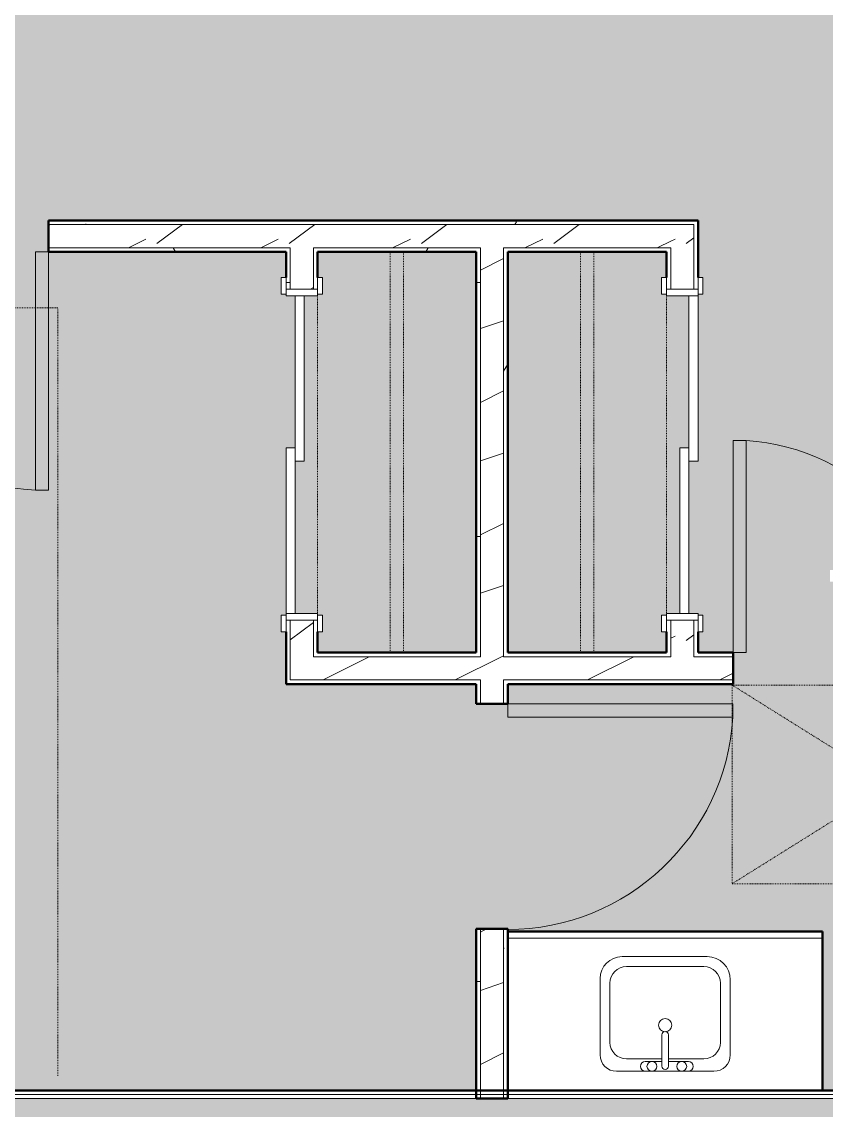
# Model space of a CAD drawing. Header units: inches. Extents: x -4292 to -464, y 9706 to 12474.
# Drawn here: x -3677.9 to -3556.3, y 10838.2 to 11002.6 of the extents above; entities that cross this region are included whole.
import ezdxf

# ---------------------------------------------------------------- set-up
doc = ezdxf.new("R2010")
doc.units = ezdxf.units.IN
doc.header["$MEASUREMENT"] = 0
doc.linetypes.add('Dash', pattern=[0.25, 0.125, -0.125])
for name, color, linetype, lineweight in [('A-AREA-PATT-5', 41, 'Continuous', 9), ('A-DOOR-1', 7, 'Continuous', 9), ('A-DOOR-2', 90, 'Continuous', 20), ('A-DOOR-FRAM-1', 90, 'Continuous', 20), ('A-GENM-HDLN-1', 7, 'Dash', 9), ('A-WALL', 113, 'Continuous', 13), ('A-WALL-2', 250, 'Continuous', 50), ('A-WALL-3', 50, 'Continuous', 13), ('A-WALL-PATT-1', 7, 'Continuous', 9), ('A-WALL-PATT-2', 8, 'Continuous', 9), ('A-WALL-PATT-5', 111, 'Continuous', 9), ('I-FURN-HDLN-1', 7, 'Dash', 9), ('I-WALL-1', 2, 'Continuous', 50), ('P-SANR-FIXT-1', 7, 'Continuous', 9), ('Q-CASE-1', 250, 'Continuous', 50), ('Q-CASE-2', 7, 'Continuous', 9), ('Q-CASE-HDLN-1', 7, 'Dash', 9)]:
    doc.layers.add(name, color=color, linetype=linetype, lineweight=lineweight)
pattern_1 = [(0, (0, 0), (38.4, 9.6), [1.584, -27.216, 1.584, -27.216, -153.6]), (0, (0, 0), (38.4, 9.6), [-57.6, 1.584, -56.016, 1.584, -27.216, -67.2]), (0, (0, 0), (38.4, 9.6), [-144, 1.584, -17.616, 1.584, -46.416]), (120, (14.4, 4.8), (-27.513844, 28.4553755), [1.584, -27.216, 1.584, -27.216, -153.6]), (120, (14.4, 4.8), (-27.513844, 28.4553755), [-57.6, 1.584, -56.016, 1.584, -27.216, -67.2]), (120, (14.4, 4.8), (-27.513844, 28.4553755), [-144, 1.584, -17.616, 1.584, -46.416]), (240, (19.2, 24), (-10.886156, -38.0553755), [1.584, -27.216, 1.584, -27.216, -153.6]), (240, (19.2, 24), (-10.886156, -38.0553755), [-57.6, 1.584, -56.016, 1.584, -27.216, -67.2]), (240, (19.2, 24), (-10.886156, -38.0553755), [-144, 1.584, -17.616, 1.584, -46.416])]
pattern_2 = [(216.87, (7.997, 19.992), (59.9755286, 39.9843071), [9.996, -89.964]), (206.565, (19.992, 13.994), (-19.991807, -19.992219), [22.352, -22.352]), (198.435, (19.992, 3.998), (-39.983821, -19.991955), [12.644, -50.576])]

msp = doc.modelspace()

# ---------------------------------------------------------------- hatches: boundary and pattern name
at = {"layer": 'A-AREA-PATT-5'}
h = msp.add_hatch(color=256, dxfattribs=at)
h.paths.add_polyline_path([(-3519.7487, 10918.0269), (-3555.7487, 10918.0269), (-3555.7487, 10919.7769), (-3519.7487, 10919.7769), (-3519.7487, 10918.6519)], flags=0)
h.paths.add_polyline_path([(-3504.9237, 10968.9894), (-3540.9237, 10968.9894), (-3540.9237, 10970.7394), (-3504.9237, 10970.7394)], flags=0)
h.paths.add_polyline_path([(-3821.9487, 10841.1894), (-3609.1737, 10841.1894), (-3609.1737, 10865.5644), (-3604.4237, 10865.5644), (-3604.4237, 10865.1894), (-3556.8487, 10865.1894), (-3556.8487, 10841.1894), (-3548.825, 10841.1894), (-3548.825, 10848.9156), (-3548.698, 10849.88), (-3548.3257, 10850.7787), (-3547.7336, 10851.5505), (-3546.9618, 10852.1426), (-3546.0632, 10852.5149), (-3545.0224, 10852.6418), (-3543.7104, 10852.6418), (-3544.0581, 10855.6656), (-3545.2797, 10856.7182), (-3545.8166, 10857.6656), (-3546.1744, 10859.1751), (-3546.2616, 10859.6694), (-3546.3487, 10860.6656), (-3546.1744, 10862.658), (-3545.6365, 10864.6656), (-3544.9085, 10866.6656), (-3543.9597, 10868.689), (-3542.5885, 10870.6656), (-3541.5885, 10871.6656), (-3540.7225, 10872.1656), (-3539.3487, 10872.6656), (-3538.3487, 10872.6656), (-3536.975, 10872.1656), (-3536.109, 10871.6656), (-3535.109, 10870.6656), (-3533.7215, 10868.6656), (-3532.7889, 10866.6656), (-3531.9334, 10864.1894), (-3531.523, 10862.658), (-3531.3487, 10860.6656), (-3531.523, 10859.1751), (-3531.6129, 10858.6656), (-3531.8808, 10857.6656), (-3532.4639, 10856.652), (-3533.6394, 10855.6656), (-3533.9871, 10852.6418), (-3532.4639, 10852.6241), (-3531.6343, 10852.5149), (-3530.7356, 10852.1426), (-3529.9639, 10851.5505), (-3529.3717, 10850.7787), (-3528.9995, 10849.88), (-3528.8725, 10848.9156), (-3528.8725, 10841.1894), (-3522.8487, 10841.1894), (-3522.8487, 10841.3144), (-3518.0987, 10841.3144), (-3518.0987, 10841.1894), (-3483.9737, 10841.1894), (-3483.9737, 10902.5644), (-3538.3737, 10902.5644), (-3538.3737, 10907.3144), (-3520.7487, 10907.3144), (-3520.7487, 10916.0269), (-3519.7487, 10916.0269), (-3519.7487, 10918.0269), (-3517.8112, 10918.0269), (-3517.8112, 10918.6519), (-3515.9362, 10918.6519), (-3515.9362, 10918.0269), (-3513.9987, 10918.0269), (-3513.9987, 10916.0269), (-3515.9987, 10916.0269), (-3515.9987, 10907.3144), (-3483.9737, 10907.3144), (-3483.9737, 10959.9894), (-3515.9987, 10959.9894), (-3515.9987, 10956.0269), (-3513.9987, 10956.0269), (-3513.9987, 10954.0269), (-3515.9362, 10954.0269), (-3515.9362, 10953.4019), (-3517.8112, 10953.4019), (-3517.8112, 10954.0269), (-3519.7487, 10954.0269), (-3519.7487, 10956.0269), (-3520.7487, 10956.0269), (-3520.7487, 10964.7394), (-3504.9237, 10964.7394), (-3504.8992, 10968.9894), (-3502.9862, 10968.9894), (-3502.9862, 10969.6144), (-3501.9237, 10969.6144), (-3501.9237, 11004.3644), (-3502.9862, 11004.3644), (-3502.9862, 11004.9894), (-3504.9237, 11004.9894), (-3504.9237, 11033.1894), (-3517.3487, 11033.1894), (-3517.3487, 11068.9394), (-3509.3487, 11068.9394), (-3509.3487, 11099.1894), (-3523.8789, 11099.1894), (-3523.8789, 11098.8144), (-3547.8789, 11098.8144), (-3547.8789, 11099.1894), (-3578.9737, 11099.1894), (-3578.9737, 11041.1894), (-3577.4923, 11041.1673), (-3577.4064, 11041.1317), (-3577.3487, 11040.9925), (-3577.3277, 11040.0965), (-3577.0987, 11040.0965), (-3577.0987, 11037.4733), (-3576.8487, 11037.4733), (-3576.8487, 11036.8827), (-3577.0987, 11036.8827), (-3577.0987, 11036.2922), (-3576.8487, 11036.2922), (-3576.8487, 11035.7016), (-3577.0987, 11035.7016), (-3577.0987, 11035.1111), (-3576.8487, 11035.1111), (-3576.8487, 11034.5205), (-3577.0987, 11034.5205), (-3577.0987, 11033.93), (-3576.8487, 11033.93), (-3576.8487, 11033.3394), (-3577.0987, 11033.3394), (-3577.0987, 11023.9484), (-3576.8487, 11023.9484), (-3576.8487, 11022.047), (-3577.0987, 11022.047), (-3577.0987, 11018.2823), (-3577.3487, 11018.2823), (-3577.3487, 11017.3862), (-3577.5456, 11017.1894), (-3578.9737, 11017.1894), (-3578.9737, 11014.5894), (-3614.9737, 11014.5894), (-3614.9737, 11022.1379), (-3622.0482, 11022.1379), (-3622.0482, 11038.6379), (-3614.9737, 11038.6379), (-3614.9737, 11051.2593), (-3622.0482, 11051.2593), (-3622.0482, 11067.7593), (-3614.9737, 11067.7593), (-3614.9737, 11081.3806), (-3622.0482, 11081.3806), (-3622.0482, 11097.8806), (-3614.9737, 11097.8806), (-3614.9737, 11123.1894), (-3728.412, 11123.1894), (-3728.412, 11107.0644), (-3746.412, 11107.0644), (-3746.412, 11111.0644), (-3782.412, 11111.0644), (-3782.412, 11107.0644), (-3800.412, 11107.0644), (-3800.412, 11123.1894), (-3851.8487, 11123.1894), (-3851.8487, 10972.5894), (-3709.7987, 10972.5894), (-3709.7987, 10967.8394), (-3851.8487, 10967.8394), (-3851.8487, 10937.5293), (-3824.3237, 10937.5293), (-3824.3237, 10938.8269), (-3819.5737, 10938.8269), (-3819.5737, 10932.7793), (-3851.8487, 10932.7793), (-3851.8487, 10841.1894), (-3846.3655, 10841.1894)], flags=0)
h.paths.add_polyline_path([(-3708.4337, 10843.3769), (-3786.4337, 10843.3769), (-3786.4337, 10923.3769), (-3708.4337, 10923.3769), (-3708.4337, 10868.689)], flags=0)
h.paths.add_polyline_path([(-3706.5018, 10843.8769), (-3706.5018, 10861.8769), (-3688.5018, 10861.8769), (-3688.5018, 10843.8769)], flags=0)
h.paths.add_polyline_path([(-3808.4337, 10843.8769), (-3808.4337, 10861.8769), (-3790.4337, 10861.8769), (-3790.4337, 10843.8769)], flags=0)
h.paths.add_polyline_path([(-3518.7237, 10861.3144), (-3522.8487, 10861.3144), (-3522.8487, 10866.5644), (-3484.4737, 10866.5644), (-3484.4737, 10861.8144), (-3518.0987, 10861.8144), (-3518.0987, 10861.3144)], flags=0)
h.paths.add_polyline_path([(-3605.0487, 10899.5644), (-3609.1737, 10899.5644), (-3609.1737, 10902.5644), (-3637.9237, 10902.5644), (-3637.9237, 10910.4644), (-3638.6737, 10910.4644), (-3638.6737, 10912.9644), (-3637.9237, 10912.9644), (-3637.9237, 10938.2144), (-3636.5487, 10938.2144), (-3636.5487, 10961.2144), (-3637.9237, 10961.2144), (-3637.9237, 10961.4644), (-3638.6737, 10961.4644), (-3638.6737, 10963.9644), (-3637.9237, 10963.9644), (-3637.9237, 10967.8394), (-3673.7987, 10967.8394), (-3673.7987, 10972.5894), (-3575.6737, 10972.5894), (-3575.6737, 10963.9644), (-3574.9237, 10963.9644), (-3574.9237, 10961.4644), (-3575.6737, 10961.4644), (-3575.6737, 10936.2144), (-3577.0487, 10936.2144), (-3577.0487, 10913.2144), (-3575.6737, 10913.2144), (-3575.6737, 10912.9644), (-3574.9237, 10912.9644), (-3574.9237, 10910.4644), (-3575.6737, 10910.4644), (-3575.6737, 10907.3144), (-3570.3737, 10907.3144), (-3570.3737, 10902.5644), (-3604.4237, 10902.5644), (-3604.4237, 10899.5644)], flags=0)
h.paths.add_polyline_path([(-3633.1737, 10907.3144), (-3609.1737, 10907.3144), (-3609.1737, 10967.8394), (-3633.1737, 10967.8394), (-3633.1737, 10963.9644), (-3632.4237, 10963.9644), (-3632.4237, 10961.4644), (-3633.1737, 10961.4644), (-3633.1765, 10961.2144), (-3635.1737, 10961.2144), (-3635.1737, 10936.2144), (-3636.5487, 10936.2144), (-3636.5487, 10913.2144), (-3633.1737, 10913.2144), (-3633.1737, 10912.9644), (-3632.4237, 10912.9644), (-3632.4237, 10910.4644), (-3633.1737, 10910.4644)], flags=0)
h.paths.add_polyline_path([(-3596.9737, 10907.3144), (-3580.4237, 10907.3144), (-3580.4237, 10910.4644), (-3581.1737, 10910.4644), (-3581.1737, 10912.9644), (-3580.4237, 10912.9644), (-3580.4237, 10913.2144), (-3578.4237, 10913.2144), (-3578.4237, 10938.2144), (-3577.0487, 10938.2144), (-3577.0487, 10961.2144), (-3580.4237, 10961.2144), (-3580.4237, 10961.4644), (-3581.1737, 10961.4644), (-3581.1737, 10963.9644), (-3580.4237, 10963.9644), (-3580.4237, 10967.8394), (-3604.4237, 10967.8394), (-3604.4237, 10907.3144)], flags=0)
h.paths.add_polyline_path([(-3488.4144, 10925.4218), (-3514.4144, 10925.4218), (-3514.4144, 10950.4218), (-3488.4144, 10950.4218), (-3488.4144, 10929.7361)], flags=0)
h.paths.add_polyline_path([(-3835.6754, 10939.5769), (-3851.4737, 10939.5769), (-3851.4737, 10967.5769), (-3826.2237, 10967.5769), (-3826.2237, 10966.5641), (-3825.7237, 10966.5267), (-3825.7237, 10965.8397), (-3826.2237, 10965.8397), (-3826.2237, 10949.5684), (-3825.7237, 10949.5434), (-3825.7237, 10949.0854), (-3826.2237, 10949.0854), (-3826.2237, 10939.5769)], flags=0)
h.paths.add_polyline_path([(-3764.2724, 11022.7894), (-3802.9018, 11022.7894), (-3802.9018, 11057.7894), (-3796.9018, 11057.7894), (-3796.9018, 11058.7894), (-3724.9018, 11058.7894), (-3724.9018, 11057.7894), (-3718.9018, 11057.7894), (-3718.9018, 11022.7894)], flags=0)
h.paths.add_polyline_path([(-3483.9737, 11033.1894), (-3483.9737, 11123.1894), (-3485.3487, 11123.1894), (-3485.3487, 11068.9394), (-3487.3487, 11068.9394), (-3487.3487, 11033.1894)], flags=0)
h.paths.add_polyline_path([(-3843.9018, 11062.1144), (-3847.9018, 11062.1144), (-3847.9018, 11110.1144), (-3812.9018, 11110.1144), (-3812.9018, 11104.1144), (-3811.9018, 11104.1144), (-3811.9018, 11068.1144), (-3812.9018, 11068.1144), (-3812.9018, 11062.1144), (-3842.1803, 11062.1144)], flags=0)
h.paths.add_polyline_path([(-3677.9018, 11062.1144), (-3708.9018, 11062.1144), (-3708.9018, 11068.1144), (-3709.9018, 11068.1144), (-3709.9018, 11104.1144), (-3708.9018, 11104.1144), (-3708.9018, 11110.1144), (-3673.9018, 11110.1144), (-3673.9018, 11062.1144)], flags=0)
at = {"layer": 'A-WALL-PATT-1'}
h = msp.add_hatch(dxfattribs=at)
h.set_pattern_fill('FP_1', color=256, style=0, pattern_type=2)
h.set_pattern_definition(pattern_1)
h.paths.add_polyline_path([(-3718.9018, 10971.9644), (-3709.7987, 10971.9644), (-3709.7987, 10972.5894), (-3852.4737, 10972.5894), (-3852.4737, 10971.9644), (-3780.5461, 10971.9644)], flags=0)
h.paths.add_polyline_path([(-3579.7987, 10971.9644), (-3576.2987, 10971.9644), (-3576.2987, 10972.5894), (-3673.7987, 10972.5894), (-3673.7987, 10971.9644), (-3580.4237, 10971.9644)], flags=0)
h = msp.add_hatch(dxfattribs=at)
h.set_pattern_fill('FP_1', color=256, style=0, pattern_type=2)
h.set_pattern_definition(pattern_1)
h.paths.add_polyline_path([(-3851.8487, 10967.8394), (-3709.7987, 10967.8394), (-3709.7987, 10968.4644), (-3852.4737, 10968.4644), (-3852.4737, 10967.8394)], flags=0)
h.paths.add_polyline_path([(-3637.9237, 10967.8394), (-3637.2987, 10967.8394), (-3637.2987, 10968.4644), (-3673.7987, 10968.4644), (-3673.7987, 10967.8394), (-3670.2873, 10967.8394)], flags=0)
h.paths.add_polyline_path([(-3633.1737, 10967.8394), (-3608.5487, 10967.8394), (-3608.5487, 10968.4644), (-3633.7987, 10968.4644), (-3633.7987, 10967.8394)], flags=0)
h.paths.add_polyline_path([(-3605.0487, 10967.8394), (-3580.4237, 10967.8394), (-3580.4237, 10968.4644), (-3605.0487, 10968.4644)], flags=0)
h = msp.add_hatch(dxfattribs=at)
h.set_pattern_fill('FP_1', color=256, style=0, pattern_type=2)
h.set_pattern_definition(pattern_1)
h.paths.add_polyline_path([(-3637.2987, 10902.5644), (-3637.2987, 10912.2144), (-3637.9237, 10912.2144), (-3637.9237, 10902.5644)], flags=0)
h.paths.add_polyline_path([(-3637.2987, 10962.2144), (-3637.2987, 10967.8394), (-3637.9237, 10967.8394), (-3637.9237, 10962.2144)], flags=0)
h = msp.add_hatch(dxfattribs=at)
h.set_pattern_fill('FP_1', color=256, style=0, pattern_type=2)
h.set_pattern_definition(pattern_1)
h.paths.add_polyline_path([(-3609.1432, 10841.1894), (-3608.5487, 10841.1894), (-3608.5487, 10865.5644), (-3609.1737, 10865.5644), (-3609.1737, 10841.1894)], flags=0)
h.paths.add_polyline_path([(-3609.1737, 10899.5644), (-3608.5487, 10899.5644), (-3608.5487, 10902.5644), (-3609.1737, 10902.5644), (-3609.1737, 10902.4528)], flags=0)
h.paths.add_polyline_path([(-3609.1737, 10907.3144), (-3608.5487, 10907.3144), (-3608.5487, 10967.8394), (-3609.1737, 10967.8394), (-3609.1737, 10910.2083)], flags=0)
h = msp.add_hatch(dxfattribs=at)
h.set_pattern_fill('FP_1', color=256, style=0, pattern_type=2)
h.set_pattern_definition(pattern_1)
h.paths.add_polyline_path([(-3605.0487, 10841.1894), (-3604.4237, 10841.1894), (-3604.4237, 10865.5644), (-3605.0487, 10865.5644), (-3605.0487, 10847.9293)], flags=0)
h.paths.add_polyline_path([(-3604.4237, 10899.5644), (-3604.4237, 10902.5644), (-3605.0487, 10902.5644), (-3605.0487, 10899.5644)], flags=0)
h.paths.add_polyline_path([(-3604.4237, 10907.3144), (-3604.4237, 10967.8394), (-3605.0487, 10967.8394), (-3605.0487, 10907.3144)], flags=0)
at = {"layer": 'A-WALL-PATT-2'}
h = msp.add_hatch(dxfattribs=at)
h.set_pattern_fill('FP_2', color=256, style=0, pattern_type=2)
h.set_pattern_definition(pattern_2)
h.paths.add_polyline_path([(-3852.4737, 10968.4644), (-3709.7987, 10968.4644), (-3709.7987, 10971.9644), (-3852.4737, 10971.9644)], flags=0)
h.paths.add_polyline_path([(-3637.2987, 10968.4644), (-3579.7987, 10968.4807), (-3579.7987, 10971.9644), (-3673.7987, 10971.9644), (-3673.7987, 10968.4644), (-3670.2873, 10968.4644)], flags=0)
h = msp.add_hatch(dxfattribs=at)
h.set_pattern_fill('FP_2', color=256, style=0, pattern_type=2)
h.set_pattern_definition(pattern_2)
h.paths.add_polyline_path([(-3576.2987, 10906.6894), (-3576.2987, 10912.2144), (-3579.7987, 10912.2144), (-3579.7987, 10906.6894)], flags=0)
h.paths.add_polyline_path([(-3577.0487, 10962.2144), (-3576.2987, 10962.2144), (-3576.2987, 10971.9644), (-3579.7987, 10971.9602), (-3579.7987, 10962.2144)], flags=0)
h = msp.add_hatch(dxfattribs=at)
h.set_pattern_fill('FP_2', color=256, style=0, pattern_type=2)
h.set_pattern_definition(pattern_2)
h.paths.add_polyline_path([(-3633.7987, 10903.1894), (-3633.7987, 10912.2144), (-3637.2987, 10912.2144), (-3637.2987, 10903.1894)], flags=0)
h.paths.add_polyline_path([(-3635.1737, 10962.2144), (-3633.7987, 10962.2144), (-3633.7987, 10968.4644), (-3637.2987, 10968.4644), (-3637.2987, 10962.2144), (-3636.5487, 10962.2144)], flags=0)
h = msp.add_hatch(dxfattribs=at)
h.set_pattern_fill('FP_2', color=256, style=0, pattern_type=2)
h.set_pattern_definition(pattern_2)
h.paths.add_polyline_path([(-3608.5487, 10841.1894), (-3605.0487, 10841.1894), (-3605.0487, 10865.5644), (-3608.5487, 10865.5644), (-3608.5487, 10847.9293)], flags=0)
h.paths.add_polyline_path([(-3605.0487, 10899.5644), (-3605.0487, 10903.1894), (-3608.5487, 10903.1894), (-3608.5487, 10899.5644)], flags=0)
h.paths.add_polyline_path([(-3605.0487, 10906.6894), (-3605.0487, 10968.4644), (-3608.5487, 10968.4644), (-3608.5487, 10906.6894)], flags=0)
h = msp.add_hatch(dxfattribs=at)
h.set_pattern_fill('FP_2', color=256, style=0, pattern_type=2)
h.set_pattern_definition(pattern_2)
h.paths.add_polyline_path([(-3633.7987, 10903.1894), (-3570.3737, 10903.1894), (-3570.3737, 10906.6894), (-3633.7987, 10906.6731), (-3633.7987, 10903.2057)], flags=0)
h.paths.add_polyline_path([(-3488.4144, 10903.1894), (-3482.7237, 10903.1894), (-3482.7237, 10906.6894), (-3538.3737, 10906.6894), (-3538.3737, 10903.1894), (-3494.9144, 10903.1894)], flags=0)
at = {"layer": 'A-WALL-PATT-5'}
h = msp.add_hatch(dxfattribs=at)
h.set_pattern_fill('FP_1', color=256, style=0, pattern_type=2)
h.set_pattern_definition(pattern_1)
h.paths.add_polyline_path([(-3852.4737, 10840.5644), (-3483.9737, 10840.5644), (-3483.9737, 10841.1894), (-3852.4737, 10841.1894)], flags=0)
h = msp.add_hatch(dxfattribs=at)
h.set_pattern_fill('FP_1', color=256, style=0, pattern_type=2)
h.set_pattern_definition(pattern_1)
h.paths.add_polyline_path([(-3560.0286, 10839.9394), (-3483.3487, 10839.9394), (-3483.3487, 10840.5644), (-3852.4737, 10840.5644), (-3852.4737, 10839.9394), (-3587.5932, 10839.9394)], flags=0)
h = msp.add_hatch(dxfattribs=at)
h.set_pattern_fill('FP_41', color=256, style=0, pattern_type=2)
h.set_pattern_definition([(161.57, (0.6, 0.6), (-4.80033747, -0.00041462), [0, -34.152, 3.792, 0]), (18.43, (-0.6, 0.6), (-4.80033747, 0.00041462), [0, -34.152, 3.792, 0]), (108.43, (0.6, 0.6), (2.39913218, -12.00105099), [11.382, -26.562]), (71.57, (-0.6, 0.6), (2.39913218, 12.00105099), [11.382, -26.562])])
h.paths.add_polyline_path([(-3504.8992, 10836.4394), (-3482.7237, 10836.4394), (-3482.7237, 10839.9394), (-3852.4737, 10839.9394), (-3852.4737, 10836.4394), (-3532.4639, 10836.4394)], flags=0)

# ---------------------------------------------------------------- linework, layer by layer
at = {"layer": 'A-DOOR-1'}
for p, q in [((-3638.6737, 10963.9644), (-3638.6737, 10961.4644)), ((-3637.9237, 10963.9644), (-3638.6737, 10963.9644)), ((-3637.9237, 10961.4644), (-3637.9237, 10963.9644)), ((-3633.1737, 10963.9644), (-3633.1737, 10961.4644)), ((-3632.4237, 10963.9644), (-3633.1737, 10963.9644)), ((-3632.4237, 10961.4644), (-3632.4237, 10963.9644)), ((-3580.4237, 10963.9644), (-3581.1737, 10963.9644)), ((-3581.1737, 10963.9644), (-3581.1737, 10961.4644)), ((-3580.4237, 10961.4644), (-3580.4237, 10963.9644)), ((-3574.9237, 10963.9644), (-3575.6737, 10963.9644)), ((-3575.6737, 10963.9644), (-3575.6737, 10961.4644)), ((-3574.9237, 10961.4644), (-3574.9237, 10963.9644)), ((-3638.6737, 10961.4644), (-3637.9237, 10961.4644)), ((-3633.1737, 10961.4644), (-3632.4237, 10961.4644)), ((-3581.1737, 10961.4644), (-3580.4237, 10961.4644)), ((-3575.6737, 10961.4644), (-3574.9237, 10961.4644)), ((-3638.6737, 10912.9644), (-3638.6737, 10910.4644)), ((-3637.9237, 10912.9644), (-3638.6737, 10912.9644)), ((-3637.9237, 10910.4644), (-3637.9237, 10912.9644)), ((-3633.1737, 10912.9644), (-3633.1737, 10910.4644)), ((-3632.4237, 10912.9644), (-3633.1737, 10912.9644)), ((-3632.4237, 10910.4644), (-3632.4237, 10912.9644)), ((-3580.4237, 10912.9644), (-3581.1737, 10912.9644)), ((-3581.1737, 10912.9644), (-3581.1737, 10910.4644)), ((-3580.4237, 10910.4644), (-3580.4237, 10912.9644)), ((-3574.9237, 10912.9644), (-3575.6737, 10912.9644)), ((-3575.6737, 10912.9644), (-3575.6737, 10910.4644)), ((-3574.9237, 10910.4644), (-3574.9237, 10912.9644)), ((-3638.6737, 10910.4644), (-3637.9237, 10910.4644)), ((-3633.1737, 10910.4644), (-3632.4237, 10910.4644)), ((-3581.1737, 10910.4644), (-3580.4237, 10910.4644)), ((-3575.6737, 10910.4644), (-3574.9237, 10910.4644))]:
    msp.add_line(p, q, dxfattribs=at)
for centre, radius, start, end in [((-3673.7987, 10967.8394), 36.0666, 180, 266.821148), ((-3570.3737, 10907.3144), 32.0666, 0, 86.424129), ((-3604.4237, 10899.5644), 34.0666, 270, 356.634313)]:
    msp.add_arc(centre, radius, start, end, dxfattribs=at)
at = {"layer": 'A-DOOR-2'}
for p, q in [((-3675.7987, 10967.8394), (-3675.7987, 10931.8283)), ((-3673.7987, 10967.8394), (-3675.7987, 10967.8394)), ((-3673.7987, 10967.8394), (-3673.7987, 10931.8283)), ((-3636.5487, 10961.2144), (-3636.5487, 10936.2144)), ((-3635.1737, 10961.2144), (-3636.5487, 10961.2144)), ((-3635.1737, 10936.2144), (-3635.1737, 10961.2144)), ((-3575.6737, 10961.2144), (-3577.0487, 10961.2144)), ((-3577.0487, 10961.2144), (-3577.0487, 10936.2144)), ((-3575.6737, 10936.2144), (-3575.6737, 10961.2144)), ((-3570.3737, 10939.3186), (-3568.3737, 10939.3186)), ((-3570.3737, 10907.3144), (-3570.3737, 10939.3186)), ((-3568.3737, 10907.3144), (-3568.3737, 10939.3186)), ((-3637.9237, 10938.2144), (-3637.9237, 10913.2144)), ((-3636.5487, 10938.2144), (-3637.9237, 10938.2144)), ((-3636.5487, 10913.2144), (-3636.5487, 10938.2144)), ((-3577.0487, 10938.2144), (-3578.4237, 10938.2144)), ((-3578.4237, 10938.2144), (-3578.4237, 10913.2144)), ((-3577.0487, 10913.2144), (-3577.0487, 10938.2144)), ((-3636.5487, 10936.2144), (-3635.1737, 10936.2144)), ((-3577.0487, 10936.2144), (-3575.6737, 10936.2144)), ((-3673.7987, 10931.8283), (-3675.7987, 10931.8283)), ((-3637.9237, 10913.2144), (-3636.5487, 10913.2144)), ((-3578.4237, 10913.2144), (-3577.0487, 10913.2144)), ((-3570.3737, 10907.3144), (-3568.3737, 10907.3144)), ((-3604.4237, 10899.5644), (-3570.4159, 10899.5644)), ((-3604.4237, 10899.5644), (-3604.4237, 10897.5644)), ((-3570.4159, 10899.5644), (-3570.4159, 10897.5644)), ((-3604.4237, 10897.5644), (-3570.4159, 10897.5644))]:
    msp.add_line(p, q, dxfattribs=at)
at = {"layer": 'A-DOOR-FRAM-1'}
for p, q in [((-3633.1737, 10962.2144), (-3637.9237, 10962.2144)), ((-3637.9237, 10962.2144), (-3637.9237, 10961.2144)), ((-3633.1737, 10961.2144), (-3633.1737, 10962.2144)), ((-3575.6737, 10962.2144), (-3580.4237, 10962.2144)), ((-3580.4237, 10962.2144), (-3580.4237, 10961.2144)), ((-3575.6737, 10961.2144), (-3575.6737, 10962.2144)), ((-3637.9237, 10961.2144), (-3633.1737, 10961.2144)), ((-3580.4237, 10961.2144), (-3575.6737, 10961.2144)), ((-3637.9237, 10913.2144), (-3637.9237, 10912.2144)), ((-3633.1737, 10913.2144), (-3637.9237, 10913.2144)), ((-3633.1737, 10912.2144), (-3633.1737, 10913.2144)), ((-3575.6737, 10913.2144), (-3580.4237, 10913.2144)), ((-3580.4237, 10913.2144), (-3580.4237, 10912.2144)), ((-3575.6737, 10912.2144), (-3575.6737, 10913.2144)), ((-3637.9237, 10912.2144), (-3633.1737, 10912.2144)), ((-3580.4237, 10912.2144), (-3575.6737, 10912.2144))]:
    msp.add_line(p, q, dxfattribs=at)
at = {"layer": 'A-GENM-HDLN-1'}
for p, q in [((-3570.5198, 10872.3989), (-3522.5198, 10902.3989)), ((-3570.5198, 10902.3989), (-3522.5198, 10872.3989)), ((-3522.5198, 10902.3989), (-3570.5198, 10902.3989)), ((-3570.5198, 10902.3989), (-3570.5198, 10872.3989)), ((-3570.5198, 10872.3989), (-3540.0815, 10872.3989))]:
    msp.add_line(p, q, dxfattribs=at)
at = {"layer": 'A-WALL'}
for p, q in [((-3483.3487, 10840.5644), (-3852.4737, 10840.5644)), ((-3482.7237, 10839.9394), (-3852.4737, 10839.9394))]:
    msp.add_line(p, q, dxfattribs=at)
at = {"layer": 'A-WALL-2'}
for p, q in [((-3580.4237, 10972.5894), (-3673.7987, 10972.5894)), ((-3673.7987, 10972.5894), (-3673.7987, 10967.8394)), ((-3576.2987, 10972.5894), (-3580.4237, 10972.5894)), ((-3575.6737, 10972.5894), (-3576.2987, 10972.5894)), ((-3575.6737, 10963.9644), (-3575.6737, 10972.5894)), ((-3673.7987, 10967.8394), (-3637.9237, 10967.8394)), ((-3637.9237, 10967.8394), (-3637.9237, 10963.9644)), ((-3633.1737, 10967.8394), (-3609.1737, 10967.8394)), ((-3633.1737, 10963.9644), (-3633.1737, 10967.8394)), ((-3609.1737, 10967.8394), (-3609.1737, 10907.3144)), ((-3604.4237, 10967.8394), (-3580.4237, 10967.8394)), ((-3604.4237, 10907.3144), (-3604.4237, 10967.8394)), ((-3580.4237, 10967.8394), (-3580.4237, 10963.9644)), ((-3637.9237, 10910.4644), (-3637.9237, 10902.5644)), ((-3633.1737, 10907.3144), (-3633.1737, 10910.4644)), ((-3580.4237, 10910.4644), (-3580.4237, 10907.3144)), ((-3575.6737, 10907.3144), (-3575.6737, 10910.4644)), ((-3609.1737, 10907.3144), (-3633.1737, 10907.3144)), ((-3580.4237, 10907.3144), (-3604.4237, 10907.3144)), ((-3570.3737, 10907.3144), (-3575.6737, 10907.3144)), ((-3570.3737, 10902.5644), (-3570.3737, 10907.3144)), ((-3637.9237, 10902.5644), (-3637.2987, 10902.5644)), ((-3637.2987, 10902.5644), (-3633.1737, 10902.5644)), ((-3633.1737, 10902.5644), (-3609.1737, 10902.5644)), ((-3609.1737, 10902.5644), (-3609.1737, 10899.5644)), ((-3604.4237, 10902.5644), (-3570.3737, 10902.5644)), ((-3604.4237, 10899.5644), (-3604.4237, 10902.5644)), ((-3609.1737, 10899.5644), (-3604.4237, 10899.5644)), ((-3609.1737, 10865.5644), (-3609.1737, 10839.9394)), ((-3604.4237, 10865.5644), (-3609.1737, 10865.5644)), ((-3604.4237, 10839.9394), (-3604.4237, 10865.5644)), ((-3609.1737, 10839.9394), (-3604.4237, 10839.9394))]:
    msp.add_line(p, q, dxfattribs=at)
at = {"layer": 'A-WALL-3'}
for p, q in [((-3580.4237, 10971.9644), (-3673.7987, 10971.9644)), ((-3580.4237, 10971.9644), (-3579.7987, 10971.9644)), ((-3579.7987, 10971.9644), (-3576.2987, 10971.9644)), ((-3576.2987, 10971.9644), (-3576.2987, 10962.2144)), ((-3637.2987, 10968.4644), (-3673.7987, 10968.4644)), ((-3637.2987, 10968.4644), (-3637.2987, 10967.8394)), ((-3637.2987, 10967.8394), (-3637.2987, 10962.2144)), ((-3608.5487, 10968.4644), (-3633.7987, 10968.4644)), ((-3633.7987, 10968.4644), (-3633.7987, 10967.8394)), ((-3633.7987, 10967.8394), (-3633.7987, 10962.2144)), ((-3608.5487, 10968.4644), (-3608.5487, 10967.8394)), ((-3608.5487, 10907.3144), (-3608.5487, 10967.8394)), ((-3580.4237, 10968.4644), (-3605.0487, 10968.4644)), ((-3605.0487, 10967.8394), (-3605.0487, 10968.4644)), ((-3605.0487, 10907.3144), (-3605.0487, 10967.8394)), ((-3580.4237, 10968.4644), (-3579.7987, 10968.4644)), ((-3579.7987, 10968.4644), (-3579.7987, 10962.2144)), ((-3637.2987, 10912.2144), (-3637.2987, 10903.1894)), ((-3633.7987, 10912.2144), (-3633.7987, 10906.6894)), ((-3579.7987, 10912.2144), (-3579.7987, 10907.3144)), ((-3576.2987, 10912.2144), (-3576.2987, 10907.3144)), ((-3633.1737, 10906.6894), (-3633.7987, 10906.6894)), ((-3633.1737, 10906.6894), (-3608.5487, 10906.6894)), ((-3608.5487, 10906.6894), (-3608.5487, 10907.3144)), ((-3608.5487, 10907.3144), (-3608.5487, 10906.6894)), ((-3605.0487, 10907.3144), (-3605.0487, 10906.6894)), ((-3605.0487, 10906.6894), (-3605.0487, 10907.3144)), ((-3605.0487, 10906.6894), (-3579.7987, 10906.6894)), ((-3579.7987, 10906.6894), (-3579.7987, 10907.3144)), ((-3576.2987, 10906.6894), (-3576.2987, 10907.3144)), ((-3576.2987, 10906.6894), (-3570.3737, 10906.6894)), ((-3633.7987, 10903.1894), (-3637.2987, 10903.1894)), ((-3633.1737, 10903.1894), (-3633.7987, 10903.1894)), ((-3633.1737, 10903.1894), (-3608.5487, 10903.1894)), ((-3608.5487, 10902.5644), (-3608.5487, 10903.1894)), ((-3608.5487, 10903.1894), (-3608.5487, 10902.5644)), ((-3605.0487, 10903.1894), (-3605.0487, 10902.5644)), ((-3605.0487, 10903.1894), (-3570.3737, 10903.1894)), ((-3605.0487, 10902.5644), (-3605.0487, 10903.1894)), ((-3608.5487, 10899.5644), (-3608.5487, 10902.5644)), ((-3605.0487, 10899.5644), (-3605.0487, 10902.5644)), ((-3608.5487, 10839.9394), (-3608.5487, 10865.5644)), ((-3605.0487, 10839.9394), (-3605.0487, 10865.5644))]:
    msp.add_line(p, q, dxfattribs=at)
at = {"layer": 'I-FURN-HDLN-1'}
for p, q in [((-3672.4337, 10959.3769), (-3810.4337, 10959.3769)), ((-3672.4337, 10843.3769), (-3672.4337, 10959.3769))]:
    msp.add_line(p, q, dxfattribs=at)
at = {"layer": 'I-WALL-1'}
msp.add_line((-3483.9737, 10841.1894), (-3852.4737, 10841.1894), dxfattribs=at)
at = {"layer": 'P-SANR-FIXT-1'}
for p, q in [((-3574.2937, 10861.3872), (-3587.1579, 10861.3872)), ((-3574.2937, 10861.3872), (-3587.1579, 10861.3872)), ((-3574.7937, 10859.8872), (-3586.4788, 10859.8872)), ((-3590.4788, 10858.0664), (-3590.4788, 10846.5644)), ((-3590.4788, 10858.0664), (-3590.4788, 10846.5644)), ((-3588.9788, 10857.3872), (-3588.9788, 10848.4394)), ((-3572.2937, 10848.4394), (-3572.2937, 10857.3872)), ((-3570.7937, 10846.5644), (-3570.7937, 10857.8872)), ((-3570.7937, 10846.5644), (-3570.7937, 10857.8872)), ((-3581.1362, 10844.8282), (-3581.1362, 10849.5666)), ((-3580.1362, 10844.8282), (-3580.1362, 10849.5666)), ((-3586.4788, 10845.9394), (-3581.1362, 10845.9394)), ((-3581.1362, 10845.5644), (-3583.6362, 10845.5644)), ((-3580.1362, 10845.9394), (-3574.7937, 10845.9394)), ((-3577.1362, 10845.5644), (-3580.1362, 10845.5644)), ((-3587.9788, 10844.0644), (-3573.2937, 10844.0644)), ((-3587.9788, 10844.0644), (-3573.2937, 10844.0644)), ((-3583.6362, 10844.0644), (-3577.1362, 10844.0644))]:
    msp.add_line(p, q, dxfattribs=at)
for centre, radius, start, end in [((-3587.1579, 10858.0664), 3.3209, 90, 180), ((-3587.1579, 10858.0664), 3.3209, 90, 180), ((-3574.2937, 10857.8872), 3.5, 0, 90), ((-3574.2937, 10857.8872), 3.5, 0, 90), ((-3586.4788, 10857.3872), 2.5, 90, 180), ((-3574.7937, 10857.3872), 2.5, 0, 90), ((-3580.6362, 10851.0317), 1, 0, 180), ((-3580.6362, 10851.0317), 1, 180, 0), ((-3580.6362, 10849.5666), 0.5, 0, 180), ((-3586.4788, 10848.4394), 2.5, 180, 270), ((-3574.7937, 10848.4394), 2.5, 270, 0), ((-3587.9788, 10846.5644), 2.5, 180, 270), ((-3587.9788, 10846.5644), 2.5, 180, 270), ((-3583.6362, 10844.8144), 0.75, 90, 270), ((-3582.6362, 10844.8144), 0.75, 0, 180), ((-3578.1362, 10844.8144), 0.75, 0, 180), ((-3577.1362, 10844.8144), 0.75, 270, 90), ((-3573.2937, 10846.5644), 2.5, 270, 0), ((-3573.2937, 10846.5644), 2.5, 270, 0), ((-3582.6362, 10844.8144), 0.75, 180, 0), ((-3580.6362, 10844.8282), 0.5, 180, 0), ((-3578.1362, 10844.8144), 0.75, 180, 0)]:
    msp.add_arc(centre, radius, start, end, dxfattribs=at)
at = {"layer": 'Q-CASE-1'}
for p, q in [((-3604.4237, 10865.1894), (-3556.8487, 10865.1894)), ((-3556.8487, 10865.1894), (-3556.8487, 10841.1894))]:
    msp.add_line(p, q, dxfattribs=at)
at = {"layer": 'Q-CASE-2'}
for p, q in [((-3604.4237, 10865.1894), (-3556.8487, 10865.1894)), ((-3556.8487, 10865.1894), (-3556.8487, 10864.1894)), ((-3556.8487, 10864.1894), (-3604.4237, 10864.1894)), ((-3604.4237, 10864.1894), (-3556.8487, 10864.1894)), ((-3556.8487, 10864.1894), (-3556.8487, 10841.1894))]:
    msp.add_line(p, q, dxfattribs=at)
at = {"layer": 'Q-CASE-HDLN-1'}
for p, q in [((-3609.1737, 10967.8394), (-3633.1737, 10967.8394)), ((-3633.1737, 10967.8394), (-3633.1737, 10963.9644)), ((-3622.1737, 10907.3144), (-3622.1737, 10967.8394)), ((-3620.1737, 10907.3144), (-3620.1737, 10967.8394)), ((-3609.1737, 10907.3144), (-3609.1737, 10967.8394)), ((-3604.4237, 10967.8394), (-3580.4237, 10967.8394)), ((-3604.4237, 10907.3144), (-3604.4237, 10967.8394)), ((-3593.4237, 10907.3144), (-3593.4237, 10967.8394)), ((-3591.4237, 10907.3144), (-3591.4237, 10967.8394)), ((-3580.4237, 10967.8394), (-3580.4237, 10963.9644)), ((-3633.1737, 10961.2144), (-3633.1737, 10913.2144)), ((-3580.4237, 10961.2144), (-3580.4237, 10913.2144)), ((-3633.1737, 10910.4644), (-3633.1737, 10907.3144)), ((-3580.4237, 10910.4644), (-3580.4237, 10907.3144)), ((-3633.1737, 10907.3144), (-3609.1737, 10907.3144)), ((-3580.4237, 10907.3144), (-3604.4237, 10907.3144))]:
    msp.add_line(p, q, dxfattribs=at)

doc.saveas('drawing.dxf')
